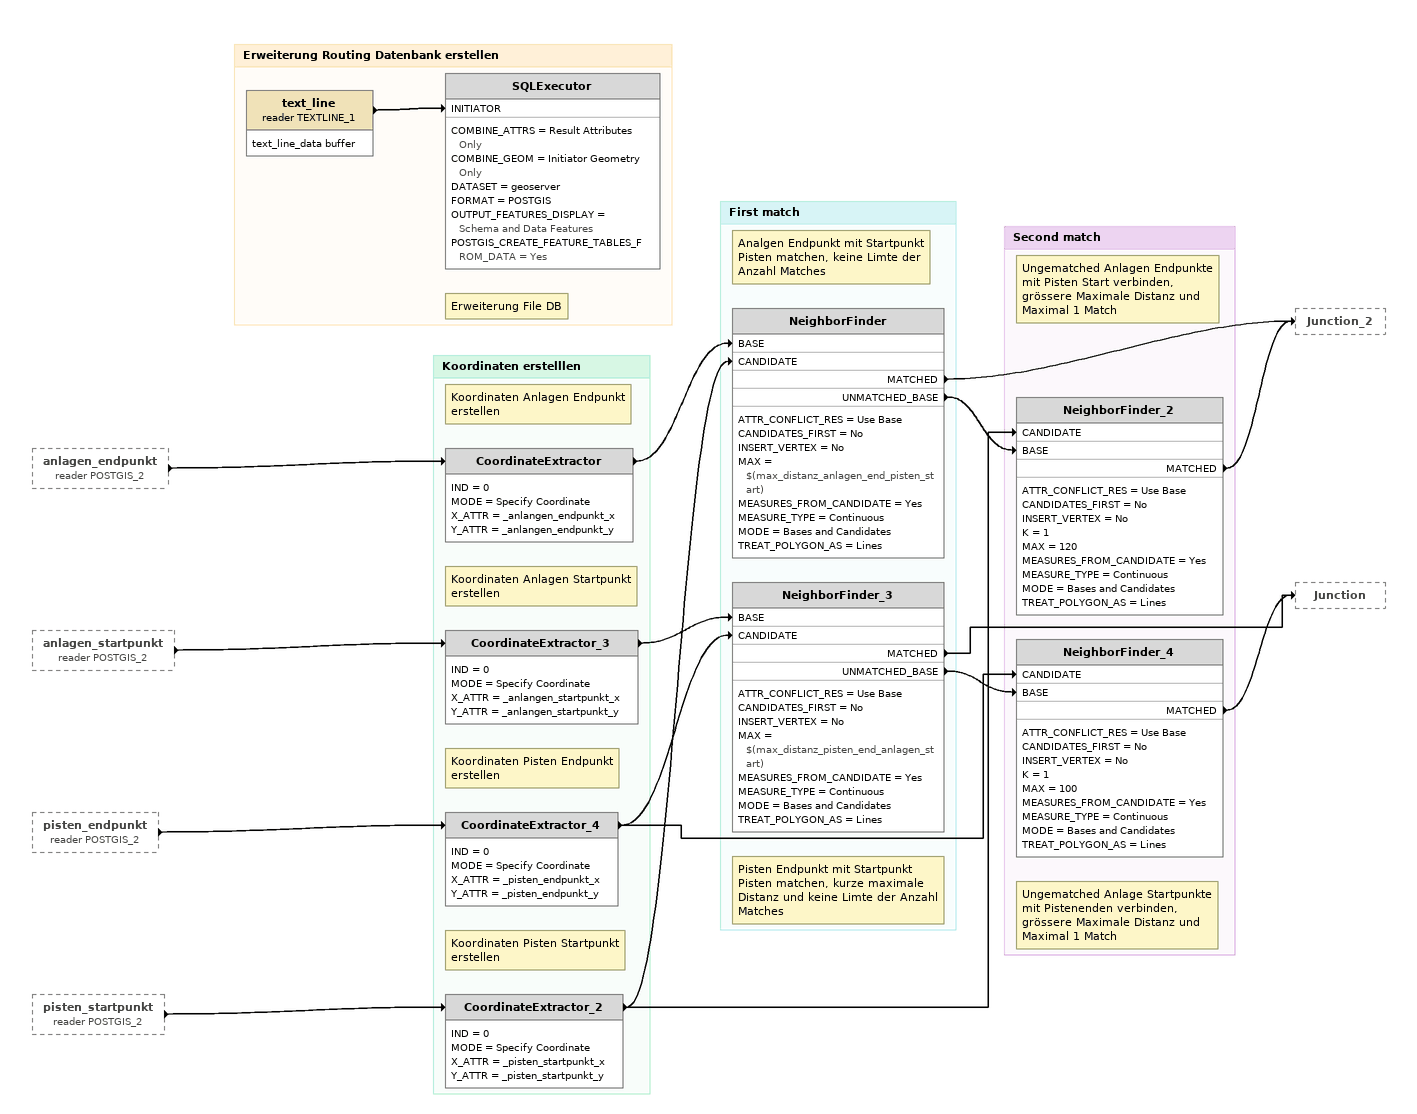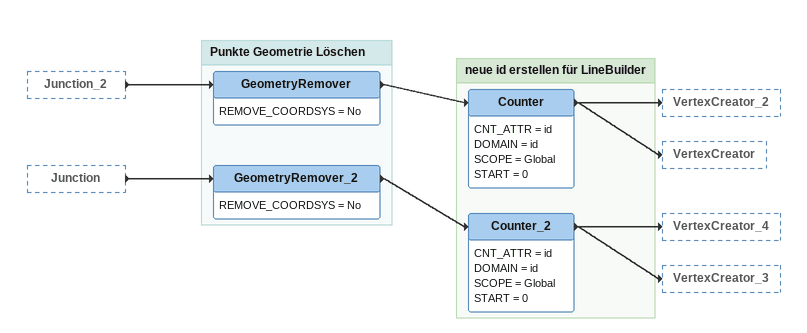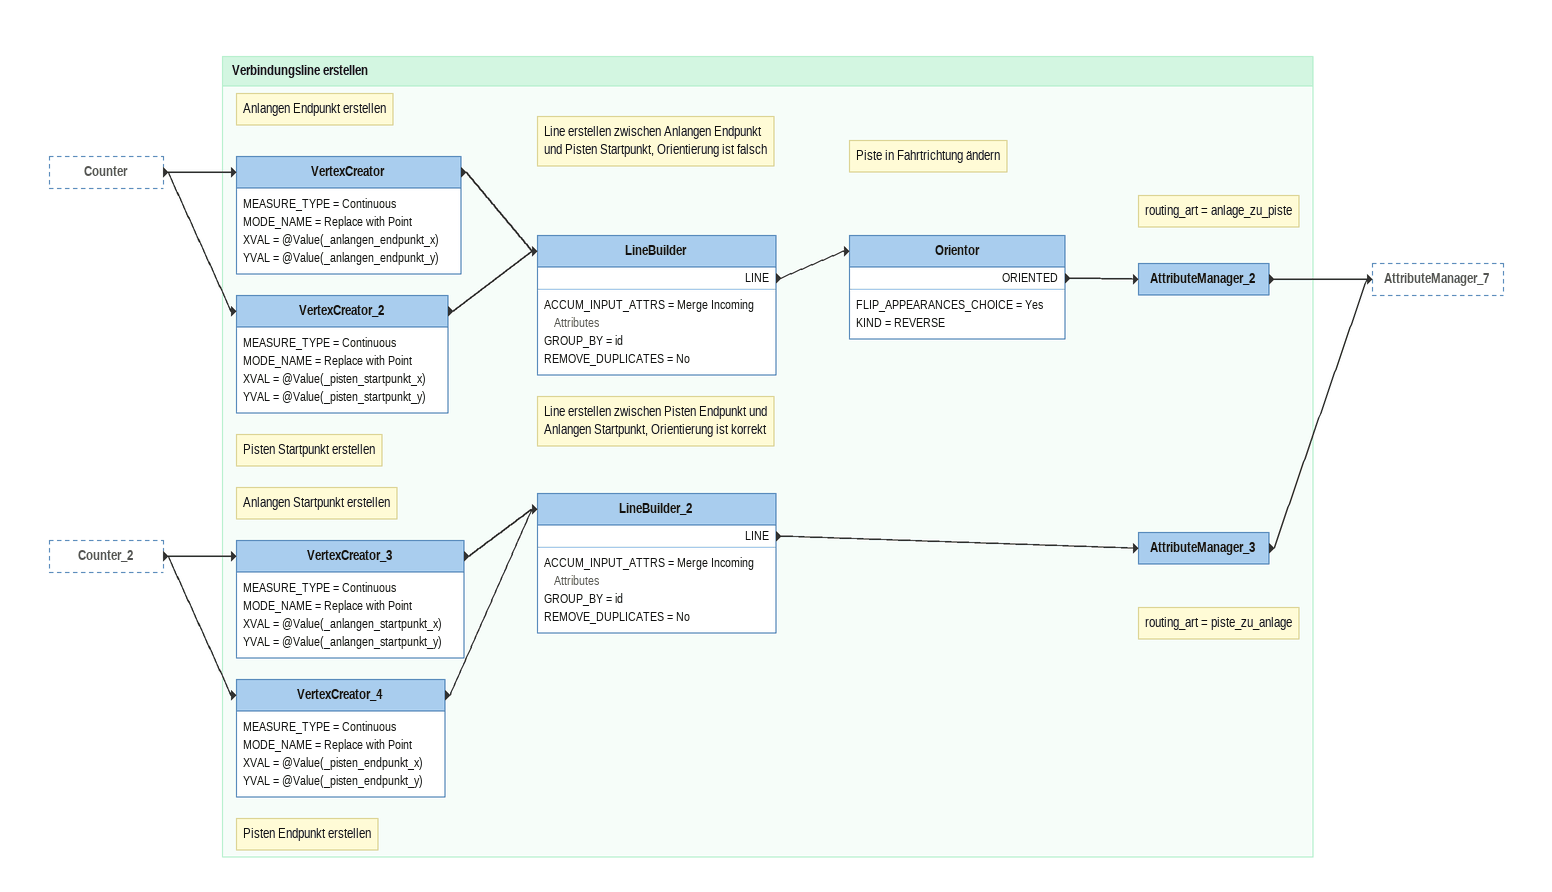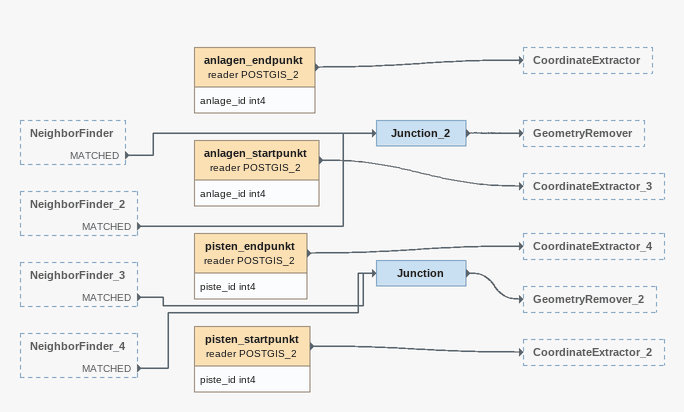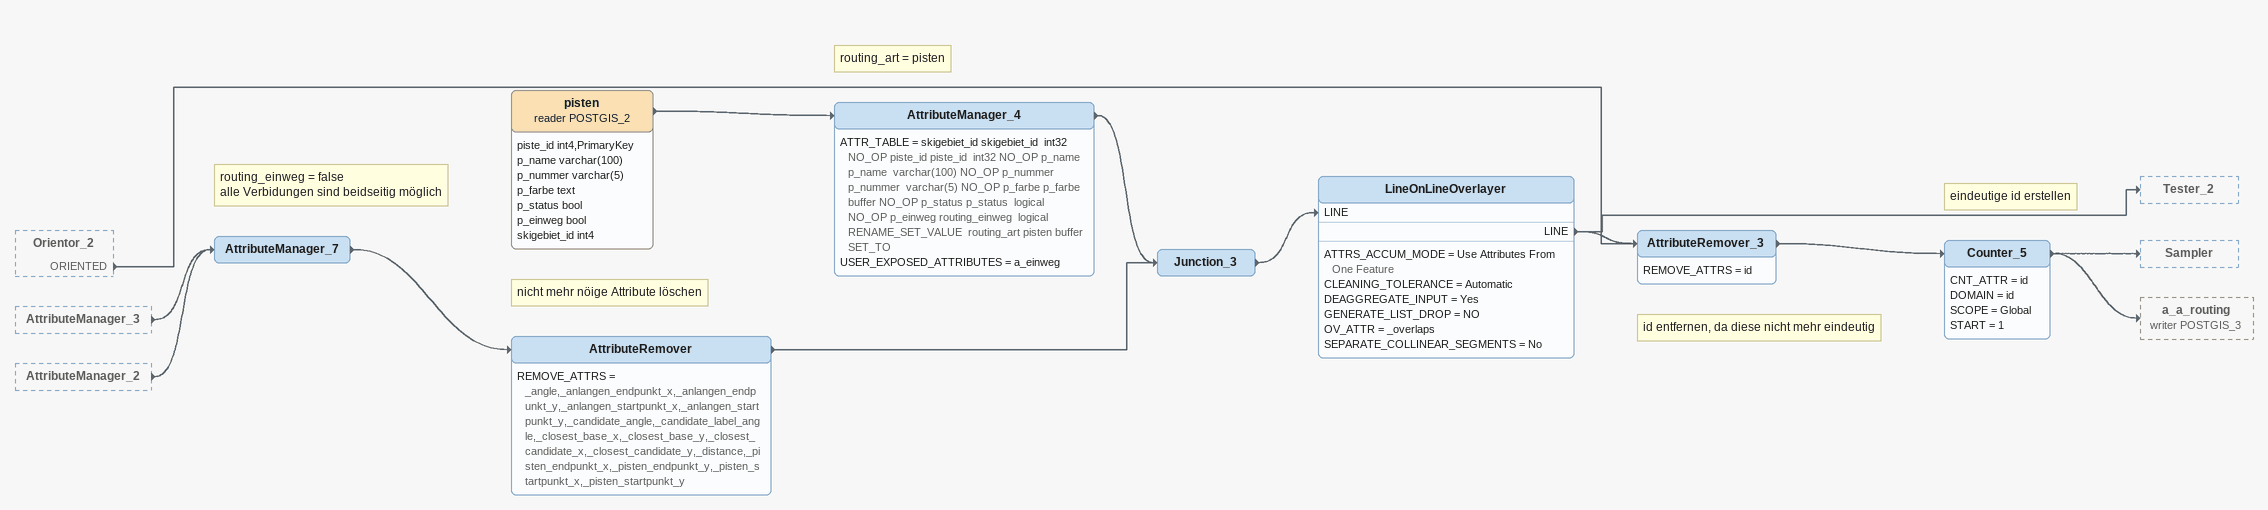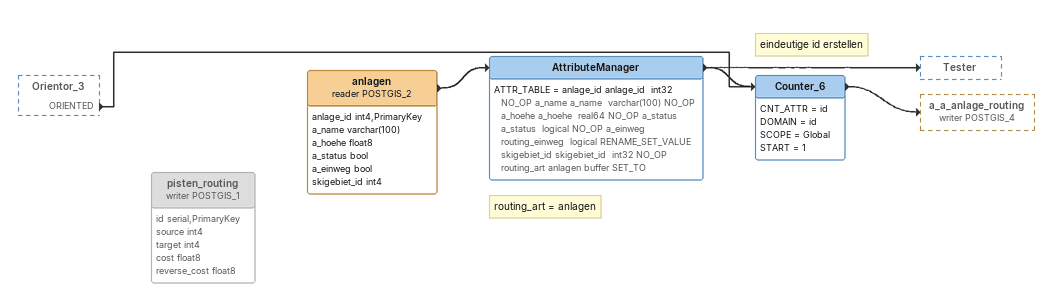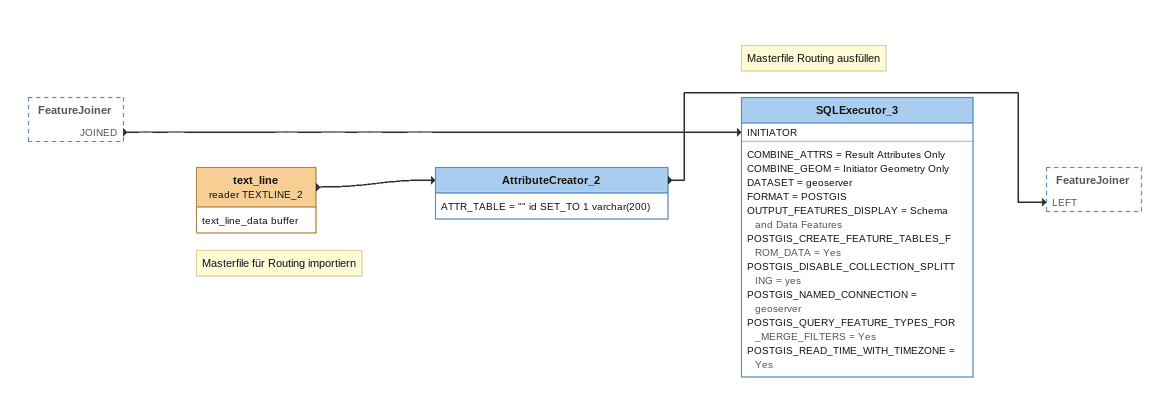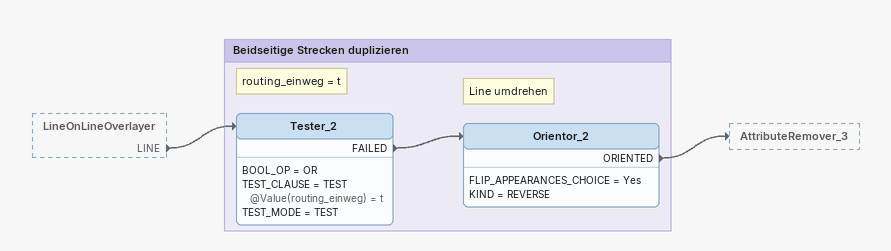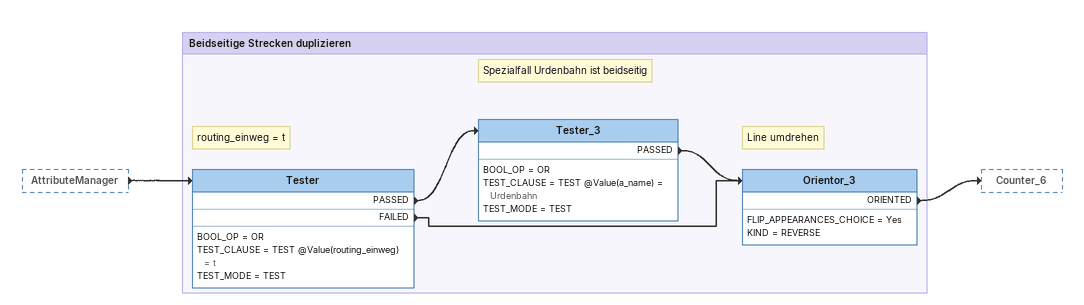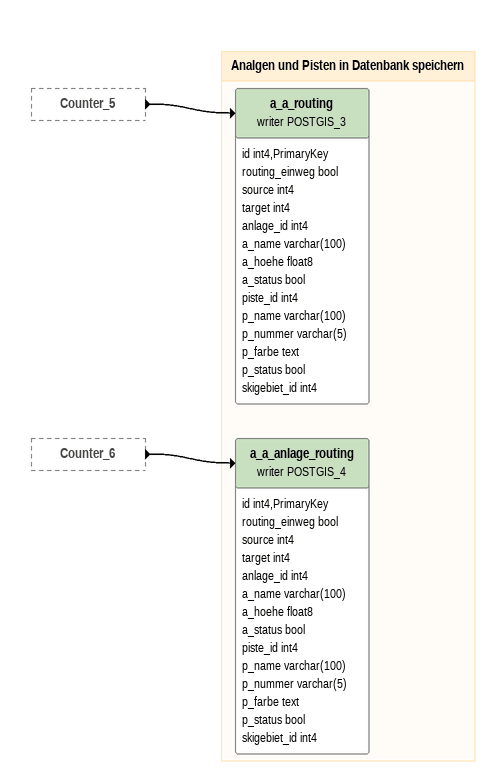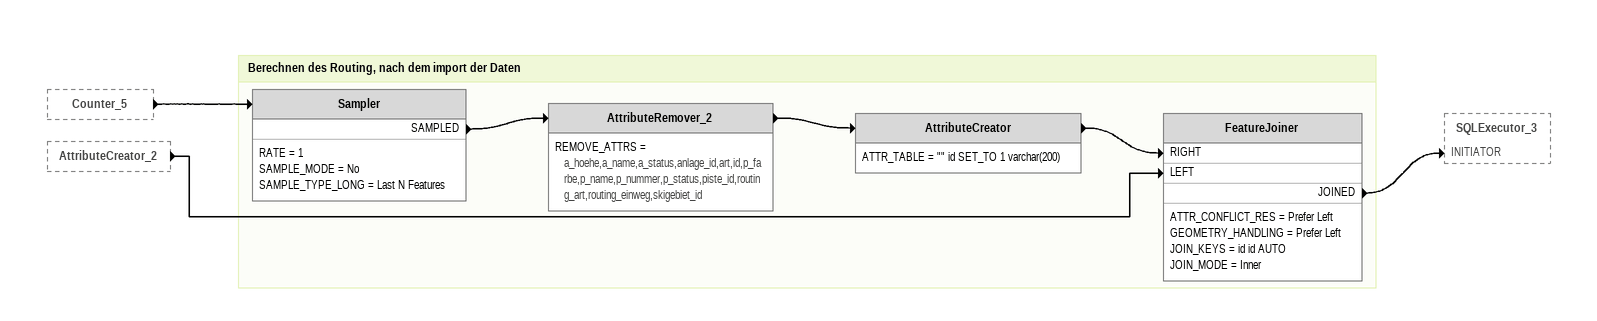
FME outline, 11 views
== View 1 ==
anlagen_endpunkt (reader POSTGIS_2) [outside]
    -> CoordinateExtractor
anlagen_startpunkt (reader POSTGIS_2) [outside]
    -> CoordinateExtractor_3
pisten_endpunkt (reader POSTGIS_2) [outside]
    -> CoordinateExtractor_4
pisten_startpunkt (reader POSTGIS_2) [outside]
    -> CoordinateExtractor_2

Bookmark: Koordinaten erstelllen
Note: Koordinaten Anlagen Endpunkt erstellen
CoordinateExtractor
    IND = 0
    MODE = Specify Coordinate
    X_ATTR = _anlangen_endpunkt_x
    Y_ATTR = _anlangen_endpunkt_y
    -> NeighborFinder [BASE]
Note: Koordinaten Anlagen Startpunkt erstellen
CoordinateExtractor_3
    IND = 0
    MODE = Specify Coordinate
    X_ATTR = _anlangen_startpunkt_x
    Y_ATTR = _anlangen_startpunkt_y
    -> NeighborFinder_3 [BASE]
Note: Koordinaten Pisten Endpunkt erstellen
CoordinateExtractor_4
    IND = 0
    MODE = Specify Coordinate
    X_ATTR = _pisten_endpunkt_x
    Y_ATTR = _pisten_endpunkt_y
    -> NeighborFinder_3 [CANDIDATE]
    -> NeighborFinder_4 [CANDIDATE]
Note: Koordinaten Pisten Startpunkt erstellen
CoordinateExtractor_2
    IND = 0
    MODE = Specify Coordinate
    X_ATTR = _pisten_startpunkt_x
    Y_ATTR = _pisten_startpunkt_y
    -> NeighborFinder [CANDIDATE]
    -> NeighborFinder_2 [CANDIDATE]

Bookmark: First match
Note: Pisten Endpunkt mit Startpunkt Pisten matchen, kurze maximale Distanz und keine Limte der Anzahl Matches
NeighborFinder_3
    ATTR_CONFLICT_RES = Use Base
    CANDIDATES_FIRST = No
    INSERT_VERTEX = No
    MAX = $(max_distanz_pisten_end_anlagen_start)
    MEASURES_FROM_CANDIDATE = Yes
    MEASURE_TYPE = Continuous
    MODE = Bases and Candidates
    TREAT_POLYGON_AS = Lines
    MATCHED -> Junction
    UNMATCHED_BASE -> NeighborFinder_4 [BASE]
Note: Analgen Endpunkt mit Startpunkt Pisten matchen, keine Limte der Anzahl Matches
NeighborFinder
    ATTR_CONFLICT_RES = Use Base
    CANDIDATES_FIRST = No
    INSERT_VERTEX = No
    MAX = $(max_distanz_anlagen_end_pisten_start)
    MEASURES_FROM_CANDIDATE = Yes
    MEASURE_TYPE = Continuous
    MODE = Bases and Candidates
    TREAT_POLYGON_AS = Lines
    MATCHED -> Junction_2
    UNMATCHED_BASE -> NeighborFinder_2 [BASE]

Bookmark: Second match
Note: Ungematched Anlage Startpunkte mit Pistenenden verbinden, grössere Maximale Distanz und Maximal 1 Match
NeighborFinder_4
    ATTR_CONFLICT_RES = Use Base
    CANDIDATES_FIRST = No
    INSERT_VERTEX = No
    K = 1
    MAX = 100
    MEASURES_FROM_CANDIDATE = Yes
    MEASURE_TYPE = Continuous
    MODE = Bases and Candidates
    TREAT_POLYGON_AS = Lines
    MATCHED -> Junction
Note: Ungematched Anlagen Endpunkte mit Pisten Start verbinden, grössere Maximale Distanz und Maximal 1 Match
NeighborFinder_2
    ATTR_CONFLICT_RES = Use Base
    CANDIDATES_FIRST = No
    INSERT_VERTEX = No
    K = 1
    MAX = 120
    MEASURES_FROM_CANDIDATE = Yes
    MEASURE_TYPE = Continuous
    MODE = Bases and Candidates
    TREAT_POLYGON_AS = Lines
    MATCHED -> Junction_2

Bookmark: Erweiterung Routing Datenbank erstellen
text_line (reader TEXTLINE_1)
    attributes: text_line_data buffer
    -> SQLExecutor [INITIATOR]
Note: Erweiterung File DB
SQLExecutor
    COMBINE_ATTRS = Result Attributes Only
    COMBINE_GEOM = Initiator Geometry Only
    DATASET = geoserver
    FORMAT = POSTGIS
    OUTPUT_FEATURES_DISPLAY = Schema and Data Features
    POSTGIS_CREATE_FEATURE_TABLES_FROM_DATA = Yes

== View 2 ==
Junction_2 [outside]
    -> GeometryRemover
Junction [outside]
    -> GeometryRemover_2

Bookmark: Punkte Geometrie Löschen
GeometryRemover_2
    REMOVE_COORDSYS = No
    -> Counter_2
GeometryRemover
    REMOVE_COORDSYS = No
    -> Counter

Bookmark: neue id erstellen für LineBuilder
Counter_2
    CNT_ATTR = id
    DOMAIN = id
    SCOPE = Global
    START = 0
    -> VertexCreator_4
    -> VertexCreator_3
Counter
    CNT_ATTR = id
    DOMAIN = id
    SCOPE = Global
    START = 0
    -> VertexCreator_2
    -> VertexCreator

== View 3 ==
Counter [outside]
    -> VertexCreator_2
    -> VertexCreator
Counter_2 [outside]
    -> VertexCreator_4
    -> VertexCreator_3

Bookmark: Verbindungsline erstellen
Note: Anlangen Startpunkt erstellen
VertexCreator_3
    MEASURE_TYPE = Continuous
    MODE_NAME = Replace with Point
    XVAL = @Value(_anlangen_startpunkt_x)
    YVAL = @Value(_anlangen_startpunkt_y)
    -> LineBuilder_2
Note: Pisten Endpunkt erstellen
VertexCreator_4
    MEASURE_TYPE = Continuous
    MODE_NAME = Replace with Point
    XVAL = @Value(_pisten_endpunkt_x)
    YVAL = @Value(_pisten_endpunkt_y)
    -> LineBuilder_2
Note: Line erstellen zwischen Pisten Endpunkt und Anlangen Startpunkt, Orientierung ist korrekt
LineBuilder_2
    ACCUM_INPUT_ATTRS = Merge Incoming Attributes
    GROUP_BY = id
    REMOVE_DUPLICATES = No
    LINE -> AttributeManager_3
Note: routing_art = piste_zu_anlage
AttributeManager_3
    -> AttributeManager_7
Note: Anlangen Endpunkt erstellen
VertexCreator
    MEASURE_TYPE = Continuous
    MODE_NAME = Replace with Point
    XVAL = @Value(_anlangen_endpunkt_x)
    YVAL = @Value(_anlangen_endpunkt_y)
    -> LineBuilder
Note: Pisten Startpunkt erstellen
VertexCreator_2
    MEASURE_TYPE = Continuous
    MODE_NAME = Replace with Point
    XVAL = @Value(_pisten_startpunkt_x)
    YVAL = @Value(_pisten_startpunkt_y)
    -> LineBuilder
Note: Line erstellen zwischen Anlangen Endpunkt und Pisten Startpunkt, Orientierung ist falsch
LineBuilder
    ACCUM_INPUT_ATTRS = Merge Incoming Attributes
    GROUP_BY = id
    REMOVE_DUPLICATES = No
    LINE -> Orientor
Note: Piste in Fahrtrichtung ändern
Orientor
    FLIP_APPEARANCES_CHOICE = Yes
    KIND = REVERSE
    ORIENTED -> AttributeManager_2
Note: routing_art = anlage_zu_piste
AttributeManager_2
    -> AttributeManager_7

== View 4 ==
NeighborFinder [outside]
    MATCHED -> Junction_2
NeighborFinder_2 [outside]
    MATCHED -> Junction_2
NeighborFinder_3 [outside]
    MATCHED -> Junction
NeighborFinder_4 [outside]
    MATCHED -> Junction
anlagen_endpunkt (reader POSTGIS_2)
    attributes: anlage_id int4
    -> CoordinateExtractor
anlagen_startpunkt (reader POSTGIS_2)
    attributes: anlage_id int4
    -> CoordinateExtractor_3
pisten_endpunkt (reader POSTGIS_2)
    attributes: piste_id int4
    -> CoordinateExtractor_4
Junction
    -> GeometryRemover_2
pisten_startpunkt (reader POSTGIS_2)
    attributes: piste_id int4
    -> CoordinateExtractor_2
Junction_2
    -> GeometryRemover

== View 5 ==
Orientor_2 [outside]
    ORIENTED -> AttributeRemover_3
AttributeManager_3 [outside]
    -> AttributeManager_7
AttributeManager_2 [outside]
    -> AttributeManager_7
Note: routing_einweg = false / alle Verbidungen sind beidseitig möglich
AttributeManager_7
    -> AttributeRemover
Note: nicht mehr nöige Attribute löschen
AttributeRemover
    REMOVE_ATTRS = _angle,_anlangen_endpunkt_x,_anlangen_endpunkt_y,_anlangen_startpunkt_x,_anlangen_startpunkt_y,_candidate_angle,_candidate_label_angle,_closest_base_x,_closest_base_y,_closest_candidate_x,_closest_candidate_y,_distance,_pisten_endpunkt_x,_pisten_endpunkt_y,_pisten_startpunkt_x,_pisten_startpunkt_y
    -> Junction_3
pisten (reader POSTGIS_2)
    attributes: piste_id int4,PrimaryKey, p_name varchar(100), p_nummer varchar(5), p_farbe text, p_status bool, p_einweg bool, skigebiet_id int4
    -> AttributeManager_4
Note: routing_art = pisten
AttributeManager_4
    ATTR_TABLE = skigebiet_id skigebiet_id  int32 NO_OP piste_id piste_id  int32 NO_OP p_name p_name  varchar(100) NO_OP p_nummer p_nummer  varchar(5) NO_OP p_farbe p_farbe  buffer NO_OP p_status p_status  logical NO_OP p_einweg routing_einweg  logical RENAME_SET_VALUE  routing_art pisten buffer SET_TO
    USER_EXPOSED_ATTRIBUTES = a_einweg
    -> Junction_3
Junction_3
    -> LineOnLineOverlayer [LINE]
LineOnLineOverlayer
    ATTRS_ACCUM_MODE = Use Attributes From One Feature
    CLEANING_TOLERANCE = Automatic
    DEAGGREGATE_INPUT = Yes
    GENERATE_LIST_DROP = NO
    OV_ATTR = _overlaps
    SEPARATE_COLLINEAR_SEGMENTS = No
    LINE -> AttributeRemover_3
    LINE -> Tester_2
Note: id entfernen, da diese nicht mehr eindeutig
AttributeRemover_3
    REMOVE_ATTRS = id
    -> Counter_5
Note: eindeutige id erstellen
Counter_5
    CNT_ATTR = id
    DOMAIN = id
    SCOPE = Global
    START = 1
    -> Sampler
    -> a_a_routing (writer POSTGIS_3)

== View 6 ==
Orientor_3 [outside]
    ORIENTED -> Counter_6
pisten_routing (writer POSTGIS_1) [off]
    attributes: id serial,PrimaryKey, source int4, target int4, cost float8, reverse_cost float8
anlagen (reader POSTGIS_2)
    attributes: anlage_id int4,PrimaryKey, a_name varchar(100), a_hoehe float8, a_status bool, a_einweg bool, skigebiet_id int4
    -> AttributeManager
Note: routing_art = anlagen
AttributeManager
    ATTR_TABLE = anlage_id anlage_id  int32 NO_OP a_name a_name  varchar(100) NO_OP a_hoehe a_hoehe  real64 NO_OP a_status a_status  logical NO_OP a_einweg routing_einweg  logical RENAME_SET_VALUE skigebiet_id skigebiet_id  int32 NO_OP  routing_art anlagen buffer SET_TO
    -> Tester
    -> Counter_6
Note: eindeutige id erstellen
Counter_6
    CNT_ATTR = id
    DOMAIN = id
    SCOPE = Global
    START = 1
    -> a_a_anlage_routing (writer POSTGIS_4)

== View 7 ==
FeatureJoiner [outside]
    JOINED -> SQLExecutor_3 [INITIATOR]
Note: Masterfile für Routing importiern
text_line (reader TEXTLINE_2)
    attributes: text_line_data buffer
    -> AttributeCreator_2
AttributeCreator_2
    ATTR_TABLE = "" id SET_TO 1 varchar(200)
    -> FeatureJoiner [LEFT]
Note: Masterfile Routing ausfüllen
SQLExecutor_3
    COMBINE_ATTRS = Result Attributes Only
    COMBINE_GEOM = Initiator Geometry Only
    DATASET = geoserver
    FORMAT = POSTGIS
    OUTPUT_FEATURES_DISPLAY = Schema and Data Features
    POSTGIS_CREATE_FEATURE_TABLES_FROM_DATA = Yes
    POSTGIS_DISABLE_COLLECTION_SPLITTING = yes
    POSTGIS_NAMED_CONNECTION = geoserver
    POSTGIS_QUERY_FEATURE_TYPES_FOR_MERGE_FILTERS = Yes
    POSTGIS_READ_TIME_WITH_TIMEZONE = Yes

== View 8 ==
LineOnLineOverlayer [outside]
    LINE -> Tester_2

Bookmark: Beidseitige Strecken duplizieren
Note: routing_einweg = t
Tester_2
    BOOL_OP = OR
    TEST_CLAUSE = TEST @Value(routing_einweg) = t
    TEST_MODE = TEST
    FAILED -> Orientor_2
Note: Line umdrehen
Orientor_2
    FLIP_APPEARANCES_CHOICE = Yes
    KIND = REVERSE
    ORIENTED -> AttributeRemover_3

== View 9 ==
AttributeManager [outside]
    -> Tester

Bookmark: Beidseitige Strecken duplizieren
Note: routing_einweg = t
Tester
    BOOL_OP = OR
    TEST_CLAUSE = TEST @Value(routing_einweg) = t
    TEST_MODE = TEST
    PASSED -> Tester_3
    FAILED -> Orientor_3
Note: Spezialfall Urdenbahn ist beidseitig
Tester_3
    BOOL_OP = OR
    TEST_CLAUSE = TEST @Value(a_name) = Urdenbahn
    TEST_MODE = TEST
    PASSED -> Orientor_3
Note: Line umdrehen
Orientor_3
    FLIP_APPEARANCES_CHOICE = Yes
    KIND = REVERSE
    ORIENTED -> Counter_6

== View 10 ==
Counter_5 [outside]
    -> a_a_routing (writer POSTGIS_3)
Counter_6 [outside]
    -> a_a_anlage_routing (writer POSTGIS_4)

Bookmark: Analgen und Pisten in Datenbank speichern
a_a_anlage_routing (writer POSTGIS_4)
    attributes: id int4,PrimaryKey, routing_einweg bool, source int4, target int4, anlage_id int4, a_name varchar(100), a_hoehe float8, a_status bool, piste_id int4, p_name varchar(100), p_nummer varchar(5), p_farbe text, p_status bool, skigebiet_id int4
a_a_routing (writer POSTGIS_3)
    attributes: id int4,PrimaryKey, routing_einweg bool, source int4, target int4, anlage_id int4, a_name varchar(100), a_hoehe float8, a_status bool, piste_id int4, p_name varchar(100), p_nummer varchar(5), p_farbe text, p_status bool, skigebiet_id int4

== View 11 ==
Counter_5 [outside]
    -> Sampler
AttributeCreator_2 [outside]
    -> FeatureJoiner [LEFT]

Bookmark: Berechnen des Routing, nach dem import der Daten
Sampler
    RATE = 1
    SAMPLE_MODE = No
    SAMPLE_TYPE_LONG = Last N Features
    SAMPLED -> AttributeRemover_2
AttributeRemover_2
    REMOVE_ATTRS = a_hoehe,a_name,a_status,anlage_id,art,id,p_farbe,p_name,p_nummer,p_status,piste_id,routing_art,routing_einweg,skigebiet_id
    -> AttributeCreator
AttributeCreator
    ATTR_TABLE = "" id SET_TO 1 varchar(200)
    -> FeatureJoiner [RIGHT]
FeatureJoiner
    ATTR_CONFLICT_RES = Prefer Left
    GEOMETRY_HANDLING = Prefer Left
    JOIN_KEYS = id id AUTO
    JOIN_MODE = Inner
    JOINED -> SQLExecutor_3 [INITIATOR]
